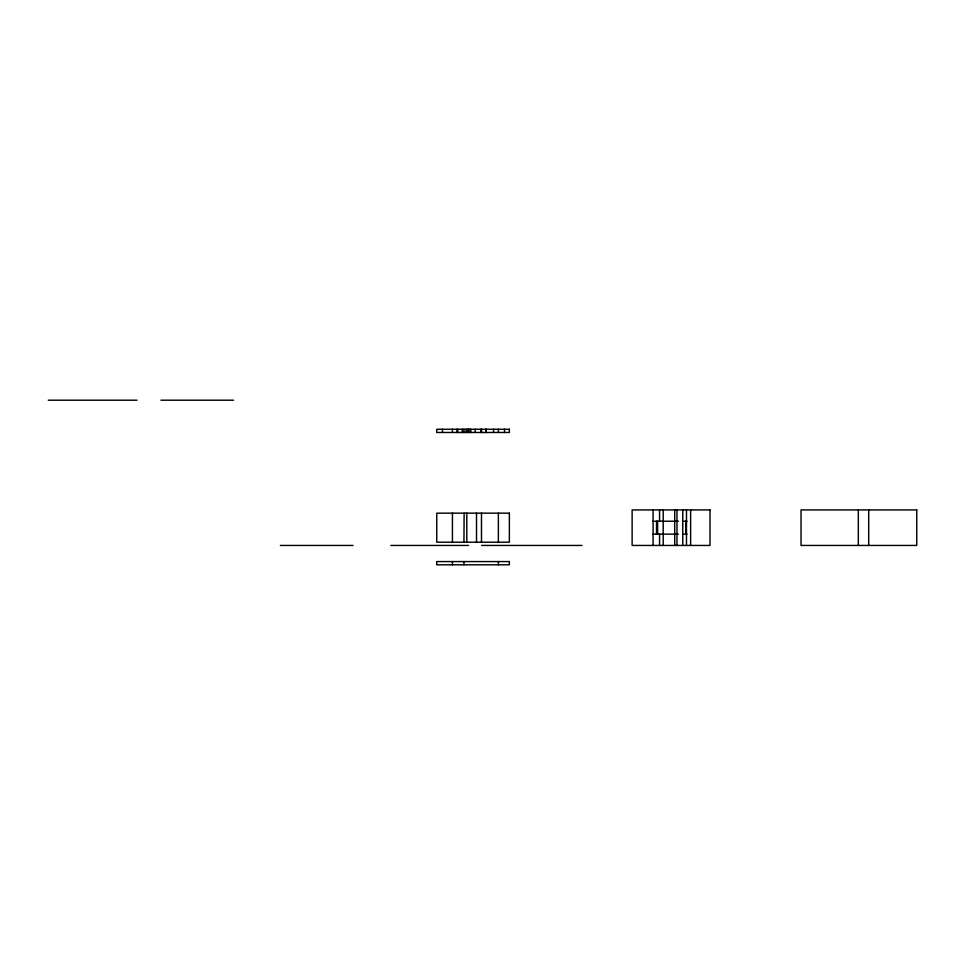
<?xml version="1.0" encoding="UTF-8"?>
<svg xmlns="http://www.w3.org/2000/svg" width="965" height="965" viewBox="0 0 965 965"><rect width="100%" height="100%" fill="white"/><g stroke="black" fill="none" stroke-linecap="round" stroke-linejoin="round"><path stroke-width="1.45" d="M48.25 400.198L137.006 400.198M160.938 400.198L233.566 400.198M653.1 521.233L678.395 521.233M683.835 521.233L687.068 521.233M653.1 534.14L678.395 534.14M683.835 534.14L687.068 534.14M280.369 545.442L352.997 545.442M390.801 545.442L468.664 545.442M481.607 545.442L582.04 545.442M868.693 509.93L868.693 545.442M858.331 509.93L858.331 545.442M690.626 509.93L690.626 545.442M686.477 509.93L686.477 545.442M685.729 521.233L685.729 534.14M682.762 509.93L682.762 545.442M676.984 509.93L676.984 545.442M674.716 509.93L674.716 545.442M663.208 509.93L663.208 545.442M659.553 509.93L659.553 521.233M659.553 534.14L659.553 545.442M657.623 521.233L657.623 534.14M656.526 521.233L656.526 534.14M653.1 509.93L653.1 545.442M504.526 429.244L504.526 432.477M498.374 429.244L498.374 432.477M498.374 513.163L498.374 542.209M498.374 561.582L498.374 564.802M493.537 429.244L493.537 432.477M486.215 429.244L486.215 432.477M485.757 429.244L485.757 432.477M481.487 429.244L481.607 432.477M481.487 513.163L481.487 542.209M480.763 429.244L480.763 432.477M476.517 513.163L476.517 542.209M475.226 429.244L475.226 432.477M470.787 429.244L470.787 432.477M470.076 429.244L470.076 432.477M468.435 429.244L468.435 432.477M467.965 429.244L467.965 432.477M466.807 513.163L466.807 542.209M466.095 429.244L466.095 432.477M463.948 429.244L463.948 432.477M464.129 513.163L463.948 542.209M463.948 561.582L463.948 564.802M462.247 429.244L462.247 432.477M457.724 429.244L457.724 432.477M456.964 429.244L456.964 432.477M452.44 429.244L452.44 432.477M452.44 513.163L452.44 542.209M452.44 561.582L452.44 564.802M442.465 429.244L442.465 432.477M509.363 429.244L436.747 429.244L436.747 432.477L509.363 432.477L509.363 429.244M709.987 509.93L632.123 509.93L632.123 545.442L709.987 545.442L709.987 509.93M916.75 509.93L801.022 509.93L801.022 545.442L916.75 545.442L916.75 509.93M509.363 513.163L436.747 513.163L436.747 542.209L509.363 542.209L509.363 513.163M509.363 561.582L436.747 561.582L436.747 564.802L509.363 564.802L509.363 561.582"/></g></svg>
